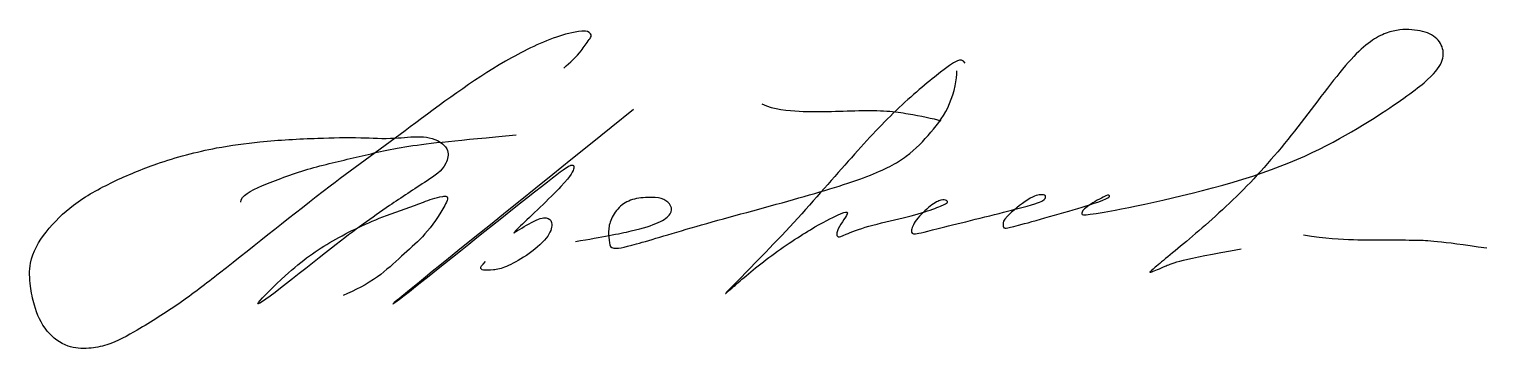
# Model space of a CAD drawing. Header units: inches. Extents: x 18.5 to 37.4, y 14.8 to 19.
import ezdxf

# ---------------------------------------------------------------- set-up
doc = ezdxf.new("R2010")
doc.units = ezdxf.units.IN
doc.header["$MEASUREMENT"] = 0
doc.layers.add('Sign', color=5, linetype='Continuous')

msp = doc.modelspace()

# ---------------------------------------------------------------- linework, layer by layer
at = {"layer": 'Sign'}
for points in [[(30.652, 18.529), (30.621, 18.577), (30.56, 18.577), (30.41, 18.482), (29.786, 17.973), (29.198, 17.342), (28.453, 16.472), (27.531, 15.537), (27.536, 15.537), (27.541, 15.539), (28.039, 15.978), (28.688, 16.411), (29.036, 16.576), (29.124, 16.608), (29.124, 16.568), (29.029, 16.433), (28.969, 16.317), (28.993, 16.259), (29.066, 16.293), (29.367, 16.414), (29.868, 16.52), (30.229, 16.627), (30.4, 16.702), (30.428, 16.721), (30.416, 16.748), (30.348, 16.762), (30.212, 16.7), (29.991, 16.482), (29.937, 16.333), (29.972, 16.296), (30.214, 16.361), (31.479, 16.672), (31.685, 16.744), (31.708, 16.8), (31.668, 16.83), (31.495, 16.801), (31.143, 16.503), (31.143, 16.439), (31.143, 16.382), (31.216, 16.382), (32.534, 16.758), (32.534, 16.818), (32.484, 16.818), (32.197, 16.648), (32.155, 16.576), (32.185, 16.521), (34.707, 17.06), (36.07, 17.864), (36.69, 18.311), (36.874, 18.55), (36.874, 18.746), (36.738, 18.915), (36.467, 18.978), (36.141, 18.962), (35.712, 18.695), (35.019, 17.737), (34.324, 16.906), (33.572, 16.244), (33.027, 15.806), (33.05, 15.806), (33.24, 15.886), (33.457, 15.982), (34.238, 16.117)], [(25.586, 16.214), (25.941, 16.272), (26.356, 16.353), (26.693, 16.457), (26.838, 16.572), (26.838, 16.68), (26.74, 16.768), (26.592, 16.793), (26.338, 16.776), (26.163, 16.687), (26.034, 16.501), (26.008, 16.35), (26.024, 16.181), (26.049, 16.108), (26.27, 16.141), (27.148, 16.416), (28.472, 16.765), (29.467, 17.07), (29.907, 17.307), (30.212, 17.629), (30.476, 17.974), (30.544, 18.329), (30.544, 18.43)], [(21.234, 16.722), (21.234, 16.81), (21.47, 16.928), (22.103, 17.168), (22.739, 17.305), (23.339, 17.459), (24.048, 17.528), (24.812, 17.597)], [(35.048, 16.299), (35.344, 16.249), (35.728, 16.233), (36.128, 16.233), (36.52, 16.233), (36.801, 16.222), (37.434, 16.129)]]:
    msp.add_open_spline(points, degree=3, dxfattribs=at)
msp.add_spline([(25.434, 18.467), (25.659, 18.693), (25.764, 18.839), (25.789, 18.888), (25.762, 18.929), (25.665, 18.945), (25.337, 18.869), (24.673, 18.555), (23.433, 17.701), (22.396, 16.932), (20.955, 15.8), (20.426, 15.404), (19.887, 15.061), (19.49, 14.87), (19.256, 14.824), (18.988, 14.854), (18.716, 15.048), (18.549, 15.387), (18.499, 15.632), (18.499, 15.933), (18.702, 16.335), (19.059, 16.686), (19.574, 16.988), (20.141, 17.222), (20.917, 17.428), (21.481, 17.508), (22.236, 17.555), (22.792, 17.562), (23.236, 17.556), (23.855, 17.481), (23.921, 17.394), (23.898, 17.229), (23.654, 17.002), (23.167, 16.679), (22.414, 16.128), (21.463, 15.42), (21.811, 15.768), (22.429, 16.221), (23.125, 16.55), (23.607, 16.724), (23.858, 16.799), (23.908, 16.799), (23.871, 16.658), (23.322, 16.021), (23.01, 15.753), (22.564, 15.511)], degree=3, dxfattribs=at)
for points, knots in [([(26.337, 17.927), (23.169, 15.382), (23.022, 15.234), (25.424, 17.168), (25.55, 17.222), (25.576, 17.187), (25.515, 17.022), (24.731, 16.287), (24.789, 16.328), (25.104, 16.524), (25.245, 16.524), (25.29, 16.451), (25.248, 16.268), (24.939, 16.013), (24.668, 15.872), (24.516, 15.837), (24.371, 15.837), (24.342, 15.865), (24.363, 15.899), (24.416, 15.954)], [0, 0, 0, 0, 0.375624, 1, 2, 3, 4, 5, 6, 7, 8, 9, 10, 11, 12, 13, 14, 15, 16, 16, 16, 16]), ([(28.005, 18.001), (28.166, 17.926), (28.53, 17.9), (28.85, 17.9), (29.276, 17.916), (29.649, 17.916), (30.005, 17.858), (30.225, 17.815), (30.335, 17.78)], [0, 0, 0, 0, 1, 2, 3, 4, 5, 7, 7, 7, 7])]:
    msp.add_open_spline(points, degree=3, knots=knots, dxfattribs=at)

doc.saveas('drawing.dxf')
